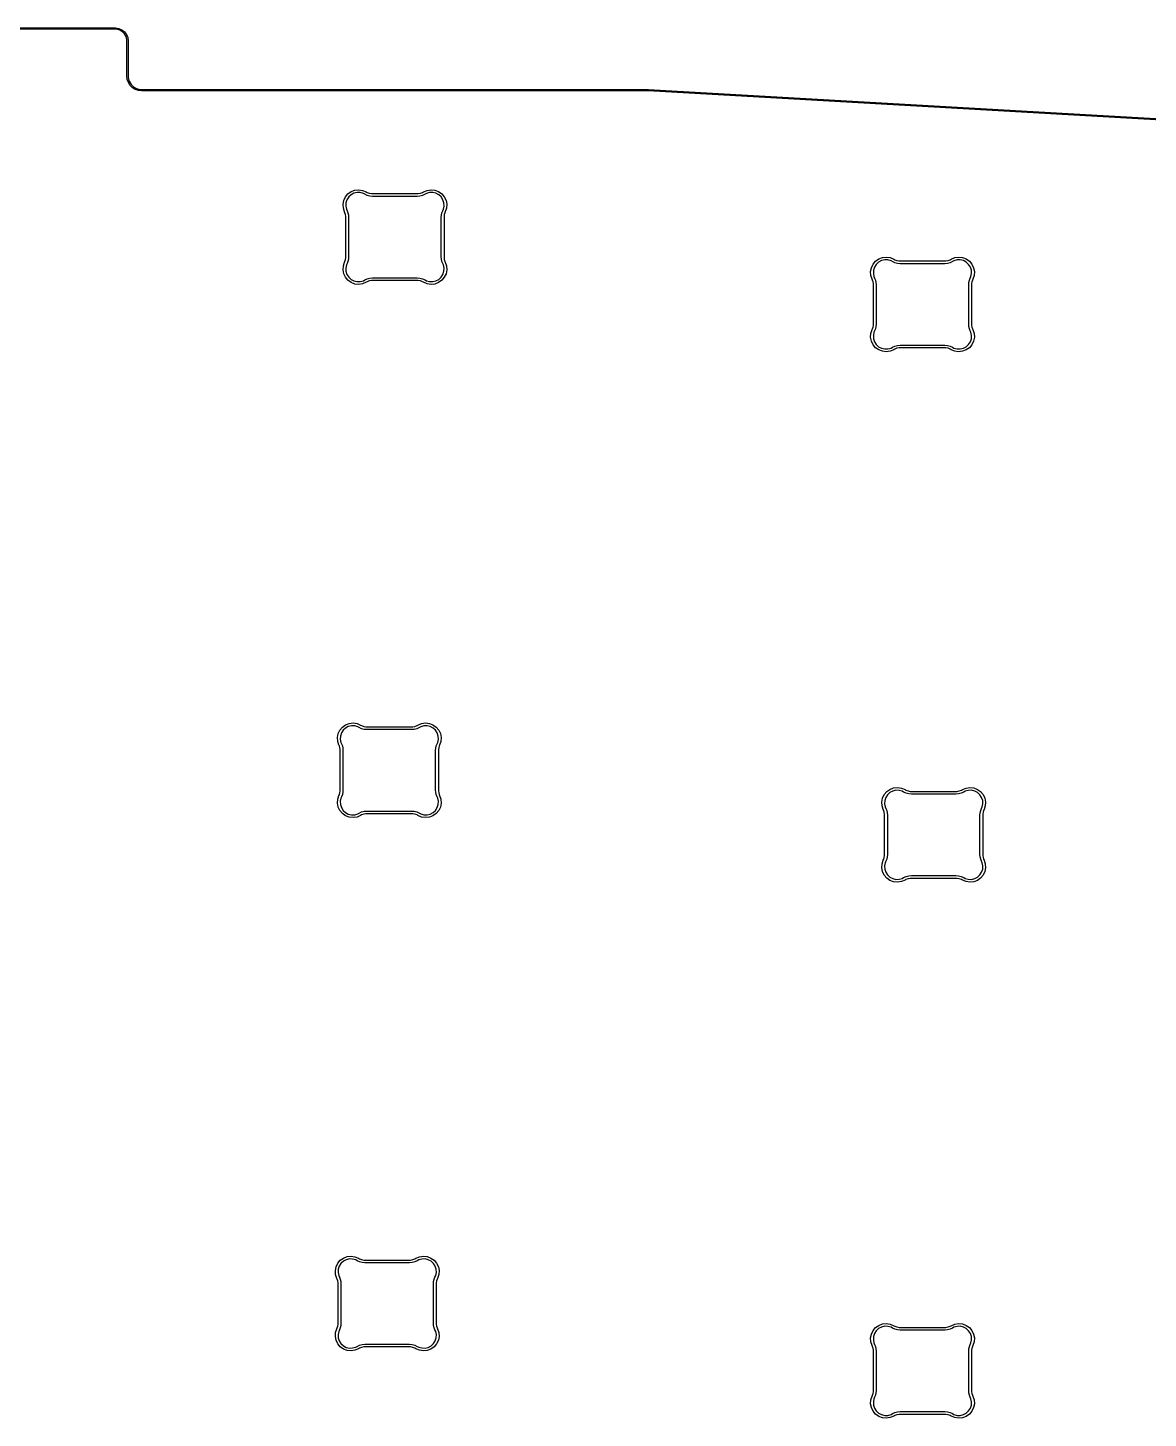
# Model space of a CAD drawing. Header units: inches. Extents: x 0.1 to 12.1, y -5.6 to -1.9.
# Drawn here: x 3.022 to 4.594, y -3.841 to -1.891 of the extents above; entities that cross this region are included whole.
import ezdxf

# ---------------------------------------------------------------- set-up
doc = ezdxf.new("R2010")
doc.units = ezdxf.units.IN
doc.header["$MEASUREMENT"] = 0
doc.layers.add('Edge.Cuts', color=254, linetype='CONTINUOUS', true_color=0xd0d2cd)

msp = doc.modelspace()

# ---------------------------------------------------------------- linework, layer by layer
at = {"layer": 'Edge.Cuts', "linetype": 'CONTINUOUS'}
for p, q in [((2.415, -1.8907), (3.1453, -1.8907)), ((3.1453, -1.8907), (3.1454, -1.8908)), ((3.1454, -1.8908), (3.1454, -1.8907)), ((3.1454, -1.8907), (3.1501, -1.8915)), ((3.1501, -1.8915), (3.1544, -1.8934)), ((3.1453, -1.8927), (2.415, -1.8926)), ((3.1475, -1.8928), (3.1453, -1.8927)), ((3.1516, -1.8939), (3.1475, -1.8928)), ((3.1553, -1.8961), (3.1516, -1.8939)), ((3.1544, -1.8934), (3.1582, -1.8963)), ((3.1582, -1.8992), (3.1553, -1.8961)), ((3.1582, -1.8963), (3.161, -1.9001)), ((3.1604, -1.9029), (3.1582, -1.8992)), ((3.1615, -1.9071), (3.1604, -1.9029)), ((3.161, -1.9001), (3.1628, -1.9045)), ((3.1614, -1.9092), (3.1615, -1.9071)), ((3.1614, -1.9585), (3.1614, -1.9092)), ((3.1628, -1.9045), (3.1634, -1.9092)), ((3.1634, -1.9092), (3.1634, -1.9585)), ((3.162, -1.9631), (3.1614, -1.9585)), ((3.1635, -1.9675), (3.162, -1.9631)), ((3.1634, -1.9585), (3.1634, -1.9585)), ((3.1634, -1.9585), (3.1634, -1.961)), ((3.1634, -1.961), (3.1647, -1.9657)), ((3.166, -1.9714), (3.1635, -1.9675)), ((3.1647, -1.9657), (3.1672, -1.97)), ((3.1672, -1.97), (3.1706, -1.9735)), ((3.1692, -1.9747), (3.166, -1.9714)), ((3.1731, -1.9771), (3.1692, -1.9747)), ((3.1706, -1.9735), (3.1749, -1.9759)), ((3.1775, -1.9787), (3.1731, -1.9771)), ((3.1749, -1.9759), (3.1797, -1.9772)), ((3.1821, -1.9792), (3.1775, -1.9787)), ((3.1797, -1.9772), (3.1821, -1.9772)), ((3.1821, -1.9772), (3.1821, -1.9772)), ((3.1821, -1.9772), (3.8885, -1.9772)), ((3.8885, -1.9792), (3.1821, -1.9792)), ((3.1821, -1.9792), (3.1821, -1.9792)), ((3.1821, -1.9792), (3.1821, -1.9792)), ((3.8885, -1.9772), (3.8885, -1.9772)), ((3.8885, -1.9772), (3.8901, -1.9772)), ((3.8893, -1.9792), (3.8885, -1.9792)), ((3.8907, -1.9792), (3.8893, -1.9792)), ((3.8901, -1.9772), (3.8916, -1.9773)), ((3.8922, -1.9793), (3.8907, -1.9792)), ((3.8916, -1.9773), (3.8931, -1.9773)), ((3.893, -1.9793), (3.8922, -1.9793)), ((5.1375, -2.0501), (3.893, -1.9793)), ((3.8931, -1.9773), (5.1376, -2.0481)), ((3.4681, -2.1278), (3.4716, -2.1236)), ((3.4716, -2.1236), (3.4761, -2.1204)), ((3.476, -2.1249), (3.4726, -2.128)), ((3.48, -2.1228), (3.476, -2.1249)), ((3.4761, -2.1204), (3.4813, -2.1184)), ((3.4844, -2.1218), (3.48, -2.1228)), ((3.4813, -2.1184), (3.4867, -2.1179)), ((3.4889, -2.1218), (3.4844, -2.1218)), ((3.4867, -2.1179), (3.4922, -2.1187)), ((3.4933, -2.1231), (3.4889, -2.1218)), ((3.4922, -2.1187), (3.4972, -2.1208)), ((3.4953, -2.1242), (3.4933, -2.1231)), ((3.4987, -2.1258), (3.4953, -2.1242)), ((3.4972, -2.1208), (3.4986, -2.1216)), ((3.4986, -2.1216), (3.5015, -2.1227)), ((3.5024, -2.1268), (3.4987, -2.1258)), ((3.5015, -2.1227), (3.5046, -2.1232)), ((3.5046, -2.1232), (3.5062, -2.1232)), ((3.5062, -2.1232), (3.5062, -2.1232)), ((3.5062, -2.1232), (3.5687, -2.1232)), ((3.5687, -2.1232), (3.5703, -2.1232)), ((3.5703, -2.1232), (3.5734, -2.1227)), ((3.5762, -2.1258), (3.5725, -2.1268)), ((3.5734, -2.1227), (3.5763, -2.1216)), ((3.5797, -2.1242), (3.5762, -2.1258)), ((3.5763, -2.1216), (3.5777, -2.1208)), ((3.5777, -2.1208), (3.5827, -2.1187)), ((3.5816, -2.1231), (3.5797, -2.1242)), ((3.586, -2.1218), (3.5816, -2.1231)), ((3.5827, -2.1187), (3.5882, -2.1179)), ((3.5905, -2.1218), (3.586, -2.1218)), ((3.5882, -2.1179), (3.5937, -2.1184)), ((3.5949, -2.1228), (3.5905, -2.1218)), ((3.5937, -2.1184), (3.5988, -2.1204)), ((3.599, -2.1249), (3.5949, -2.1228)), ((3.5988, -2.1204), (3.6033, -2.1236)), ((3.6023, -2.128), (3.599, -2.1249)), ((3.6033, -2.1236), (3.6068, -2.1278)), ((3.4647, -2.1382), (3.4657, -2.1328)), ((3.4651, -2.1437), (3.4647, -2.1382)), ((3.4668, -2.1489), (3.4651, -2.1437)), ((3.4657, -2.1328), (3.4681, -2.1278)), ((3.4688, -2.1362), (3.4685, -2.1407)), ((3.4685, -2.1407), (3.4694, -2.1451)), ((3.4702, -2.1318), (3.4688, -2.1362)), ((3.4694, -2.1451), (3.4704, -2.1472)), ((3.4726, -2.128), (3.4702, -2.1318)), ((3.5062, -2.1272), (3.5024, -2.1268)), ((3.5687, -2.1272), (3.5062, -2.1272)), ((3.5062, -2.1272), (3.5062, -2.1272)), ((3.5725, -2.1268), (3.5687, -2.1272)), ((3.6047, -2.1318), (3.6023, -2.128)), ((3.6046, -2.1472), (3.6056, -2.1451)), ((3.6061, -2.1362), (3.6047, -2.1318)), ((3.6056, -2.1451), (3.6064, -2.1407)), ((3.6064, -2.1407), (3.6061, -2.1362)), ((3.6068, -2.1278), (3.6092, -2.1328)), ((3.6099, -2.1437), (3.6081, -2.1489)), ((3.6092, -2.1328), (3.6102, -2.1382)), ((3.6102, -2.1382), (3.6099, -2.1437)), ((3.4674, -2.1501), (3.4668, -2.1489)), ((3.4668, -2.1489), (3.4668, -2.1489)), ((3.4682, -2.1526), (3.4674, -2.1501)), ((3.4686, -2.1553), (3.4682, -2.1526)), ((3.4686, -2.1566), (3.4686, -2.1553)), ((3.4686, -2.2119), (3.4686, -2.1566)), ((3.4686, -2.1566), (3.4686, -2.1566)), ((3.4704, -2.1472), (3.4704, -2.1472)), ((3.4704, -2.1472), (3.4715, -2.1502)), ((3.4715, -2.1502), (3.4723, -2.1534)), ((3.4723, -2.1534), (3.4725, -2.1566)), ((3.4725, -2.1566), (3.4725, -2.1566)), ((3.4725, -2.1566), (3.4725, -2.2119)), ((3.6024, -2.1566), (3.6027, -2.1534)), ((3.6024, -2.2119), (3.6024, -2.1566)), ((3.6024, -2.1566), (3.6024, -2.1566)), ((3.6027, -2.1534), (3.6034, -2.1502)), ((3.6034, -2.1502), (3.6046, -2.1472)), ((3.6068, -2.1526), (3.6064, -2.1553)), ((3.6064, -2.1553), (3.6064, -2.1566)), ((3.6064, -2.1566), (3.6064, -2.1566)), ((3.6064, -2.1566), (3.6064, -2.2119)), ((3.6075, -2.1501), (3.6068, -2.1526)), ((3.6081, -2.1489), (3.6075, -2.1501)), ((3.4651, -2.2248), (3.4668, -2.2196)), ((3.4668, -2.2196), (3.4674, -2.2184)), ((3.4668, -2.2196), (3.4668, -2.2196)), ((3.4674, -2.2184), (3.4682, -2.2159)), ((3.4682, -2.2159), (3.4686, -2.2133)), ((3.4694, -2.2234), (3.4685, -2.2278)), ((3.4686, -2.2133), (3.4686, -2.2119)), ((3.4704, -2.2213), (3.4694, -2.2234)), ((3.4715, -2.2183), (3.4704, -2.2213)), ((3.4704, -2.2213), (3.4704, -2.2213)), ((3.4704, -2.2213), (3.4704, -2.2213)), ((3.4723, -2.2151), (3.4715, -2.2183)), ((3.4725, -2.2119), (3.4723, -2.2151)), ((3.4725, -2.2119), (3.4725, -2.2119)), ((3.4725, -2.2119), (3.4725, -2.2119)), ((3.6027, -2.2151), (3.6024, -2.2119)), ((3.6034, -2.2183), (3.6027, -2.2151)), ((3.6046, -2.2213), (3.6034, -2.2183)), ((3.6056, -2.2234), (3.6046, -2.2213)), ((3.6064, -2.2278), (3.6056, -2.2234)), ((3.6064, -2.2119), (3.6064, -2.2133)), ((3.6064, -2.2133), (3.6068, -2.2159)), ((3.6068, -2.2159), (3.6075, -2.2184)), ((3.6075, -2.2184), (3.6081, -2.2196)), ((3.6081, -2.2196), (3.6081, -2.2196)), ((3.6081, -2.2196), (3.6099, -2.2248)), ((4.2059, -2.2273), (4.2083, -2.2223)), ((4.2083, -2.2223), (4.2118, -2.2181)), ((4.2128, -2.2225), (4.2104, -2.2263)), ((4.2118, -2.2181), (4.2163, -2.2149)), ((4.2161, -2.2194), (4.2128, -2.2225)), ((4.2201, -2.2173), (4.2161, -2.2194)), ((4.2163, -2.2149), (4.2214, -2.2129)), ((4.2246, -2.2162), (4.2201, -2.2173)), ((4.2214, -2.2129), (4.2269, -2.2123)), ((4.2291, -2.2163), (4.2246, -2.2162)), ((4.2269, -2.2123), (4.2323, -2.2131)), ((4.2335, -2.2176), (4.2291, -2.2163)), ((4.2323, -2.2131), (4.2374, -2.2153)), ((4.2354, -2.2187), (4.2335, -2.2176)), ((4.2389, -2.2203), (4.2354, -2.2187)), ((4.2374, -2.2153), (4.2388, -2.2161)), ((4.2388, -2.2161), (4.2417, -2.2172)), ((4.2425, -2.2213), (4.2389, -2.2203)), ((4.2417, -2.2172), (4.2448, -2.2177)), ((4.2463, -2.2217), (4.2425, -2.2213)), ((4.2448, -2.2177), (4.2463, -2.2177)), ((4.2463, -2.2177), (4.2463, -2.2177)), ((4.2463, -2.2177), (4.3089, -2.2177)), ((4.3089, -2.2217), (4.2463, -2.2217)), ((4.2463, -2.2217), (4.2463, -2.2217)), ((4.3089, -2.2177), (4.3105, -2.2177)), ((4.3127, -2.2213), (4.3089, -2.2217)), ((4.3105, -2.2177), (4.3135, -2.2172)), ((4.3164, -2.2203), (4.3127, -2.2213)), ((4.3135, -2.2172), (4.3165, -2.2161)), ((4.3198, -2.2187), (4.3164, -2.2203)), ((4.3165, -2.2161), (4.3178, -2.2153)), ((4.3178, -2.2153), (4.3229, -2.2131)), ((4.3218, -2.2176), (4.3198, -2.2187)), ((4.3262, -2.2163), (4.3218, -2.2176)), ((4.3229, -2.2131), (4.3283, -2.2123)), ((4.3307, -2.2162), (4.3262, -2.2163)), ((4.3283, -2.2123), (4.3338, -2.2129)), ((4.3351, -2.2173), (4.3307, -2.2162)), ((4.3338, -2.2129), (4.339, -2.2149)), ((4.3391, -2.2194), (4.3351, -2.2173)), ((4.339, -2.2149), (4.3434, -2.2181)), ((4.3424, -2.2225), (4.3391, -2.2194)), ((4.3449, -2.2263), (4.3424, -2.2225)), ((4.3434, -2.2181), (4.347, -2.2223)), ((4.347, -2.2223), (4.3493, -2.2273)), ((3.4647, -2.2303), (3.4651, -2.2248)), ((3.4657, -2.2357), (3.4647, -2.2303)), ((3.4681, -2.2407), (3.4657, -2.2357)), ((3.4716, -2.2449), (3.4681, -2.2407)), ((3.4685, -2.2278), (3.4688, -2.2323)), ((3.4688, -2.2323), (3.4702, -2.2367)), ((3.4702, -2.2367), (3.4726, -2.2405)), ((3.4726, -2.2405), (3.476, -2.2436)), ((3.4953, -2.2443), (3.4987, -2.2427)), ((3.4987, -2.2427), (3.5024, -2.2417)), ((3.5024, -2.2417), (3.5062, -2.2413)), ((3.5062, -2.2413), (3.5687, -2.2413)), ((3.5687, -2.2413), (3.5725, -2.2417)), ((3.5725, -2.2417), (3.5762, -2.2427)), ((3.5762, -2.2427), (3.5797, -2.2443)), ((3.599, -2.2436), (3.6023, -2.2405)), ((3.6023, -2.2405), (3.6047, -2.2367)), ((3.6068, -2.2407), (3.6033, -2.2449)), ((3.6047, -2.2367), (3.6061, -2.2323)), ((3.6061, -2.2323), (3.6064, -2.2278)), ((3.6092, -2.2357), (3.6068, -2.2407)), ((3.6102, -2.2303), (3.6092, -2.2357)), ((3.6099, -2.2248), (3.6102, -2.2303)), ((4.2049, -2.2327), (4.2059, -2.2273)), ((4.2052, -2.2382), (4.2049, -2.2327)), ((4.207, -2.2434), (4.2052, -2.2382)), ((4.2089, -2.2306), (4.2087, -2.2352)), ((4.2087, -2.2352), (4.2095, -2.2396)), ((4.2104, -2.2263), (4.2089, -2.2306)), ((4.2095, -2.2396), (4.2105, -2.2417)), ((4.2105, -2.2417), (4.2105, -2.2417)), ((4.2105, -2.2417), (4.2117, -2.2447)), ((4.3435, -2.2447), (4.3447, -2.2417)), ((4.3447, -2.2417), (4.3457, -2.2396)), ((4.3463, -2.2306), (4.3449, -2.2263)), ((4.3457, -2.2396), (4.3466, -2.2352)), ((4.3466, -2.2352), (4.3463, -2.2306)), ((4.35, -2.2382), (4.3483, -2.2434)), ((4.3493, -2.2273), (4.3504, -2.2327)), ((4.3504, -2.2327), (4.35, -2.2382)), ((3.4761, -2.2481), (3.4716, -2.2449)), ((3.476, -2.2436), (3.48, -2.2457)), ((3.4813, -2.2501), (3.4761, -2.2481)), ((3.48, -2.2457), (3.4844, -2.2468)), ((3.4867, -2.2506), (3.4813, -2.2501)), ((3.4844, -2.2468), (3.4889, -2.2467)), ((3.4922, -2.2498), (3.4867, -2.2506)), ((3.4889, -2.2467), (3.4933, -2.2454)), ((3.4972, -2.2477), (3.4922, -2.2498)), ((3.4933, -2.2454), (3.4953, -2.2443)), ((3.4953, -2.2443), (3.4953, -2.2443)), ((3.4972, -2.2477), (3.4972, -2.2477)), ((3.4986, -2.2469), (3.4972, -2.2477)), ((3.5015, -2.2458), (3.4986, -2.2469)), ((3.5046, -2.2453), (3.5015, -2.2458)), ((3.5062, -2.2453), (3.5046, -2.2453)), ((3.5687, -2.2453), (3.5062, -2.2453)), ((3.5703, -2.2453), (3.5687, -2.2453)), ((3.5734, -2.2458), (3.5703, -2.2453)), ((3.5763, -2.2469), (3.5734, -2.2458)), ((3.5777, -2.2477), (3.5763, -2.2469)), ((3.5827, -2.2498), (3.5777, -2.2477)), ((3.5797, -2.2443), (3.5816, -2.2454)), ((3.5816, -2.2454), (3.586, -2.2467)), ((3.5882, -2.2506), (3.5827, -2.2498)), ((3.586, -2.2467), (3.5905, -2.2468)), ((3.5937, -2.2501), (3.5882, -2.2506)), ((3.5905, -2.2468), (3.5949, -2.2457)), ((3.5988, -2.2481), (3.5937, -2.2501)), ((3.5949, -2.2457), (3.599, -2.2436)), ((3.6033, -2.2449), (3.5988, -2.2481)), ((4.2075, -2.2446), (4.207, -2.2434)), ((4.207, -2.2434), (4.207, -2.2434)), ((4.2083, -2.2471), (4.2075, -2.2446)), ((4.2087, -2.2497), (4.2083, -2.2471)), ((4.2087, -2.2511), (4.2087, -2.2497)), ((4.2087, -2.3064), (4.2087, -2.2511)), ((4.2087, -2.2511), (4.2087, -2.2511)), ((4.2117, -2.2447), (4.2124, -2.2478)), ((4.2124, -2.2478), (4.2127, -2.2511)), ((4.2127, -2.2511), (4.2127, -2.2511)), ((4.2127, -2.2511), (4.2127, -2.3064)), ((4.3426, -2.2511), (4.3428, -2.2478)), ((4.3426, -2.3064), (4.3426, -2.2511)), ((4.3426, -2.2511), (4.3426, -2.2511)), ((4.3428, -2.2478), (4.3435, -2.2447)), ((4.3469, -2.2471), (4.3465, -2.2497)), ((4.3465, -2.2497), (4.3465, -2.2511)), ((4.3465, -2.2511), (4.3465, -2.2511)), ((4.3465, -2.2511), (4.3465, -2.3064)), ((4.3477, -2.2446), (4.3469, -2.2471)), ((4.3483, -2.2434), (4.3477, -2.2446)), ((4.2049, -2.3248), (4.2052, -2.3193)), ((4.2052, -2.3193), (4.207, -2.3141)), ((4.207, -2.3141), (4.2075, -2.3129)), ((4.207, -2.3141), (4.207, -2.3141)), ((4.2075, -2.3129), (4.2083, -2.3104)), ((4.2083, -2.3104), (4.2087, -2.3077)), ((4.2087, -2.3077), (4.2087, -2.3064)), ((4.2095, -2.3178), (4.2087, -2.3223)), ((4.2105, -2.3158), (4.2095, -2.3178)), ((4.2117, -2.3128), (4.2105, -2.3158)), ((4.2105, -2.3158), (4.2105, -2.3158)), ((4.2105, -2.3158), (4.2105, -2.3158)), ((4.2124, -2.3096), (4.2117, -2.3128)), ((4.2127, -2.3064), (4.2124, -2.3096)), ((4.2127, -2.3064), (4.2127, -2.3064)), ((4.2127, -2.3064), (4.2127, -2.3064)), ((4.3428, -2.3096), (4.3426, -2.3064)), ((4.3435, -2.3128), (4.3428, -2.3096)), ((4.3447, -2.3158), (4.3435, -2.3128)), ((4.3457, -2.3178), (4.3447, -2.3158)), ((4.3466, -2.3223), (4.3457, -2.3178)), ((4.3465, -2.3064), (4.3465, -2.3077)), ((4.3465, -2.3077), (4.3469, -2.3104)), ((4.3469, -2.3104), (4.3477, -2.3129)), ((4.3477, -2.3129), (4.3483, -2.3141)), ((4.3483, -2.3141), (4.3483, -2.3141)), ((4.3483, -2.3141), (4.35, -2.3193)), ((4.35, -2.3193), (4.3504, -2.3248)), ((4.2059, -2.3302), (4.2049, -2.3248)), ((4.2083, -2.3352), (4.2059, -2.3302)), ((4.2118, -2.3394), (4.2083, -2.3352)), ((4.2087, -2.3223), (4.2089, -2.3268)), ((4.2089, -2.3268), (4.2104, -2.3311)), ((4.2104, -2.3311), (4.2128, -2.335)), ((4.2163, -2.3426), (4.2118, -2.3394)), ((4.2128, -2.335), (4.2161, -2.338)), ((4.2161, -2.338), (4.2201, -2.3402)), ((4.2201, -2.3402), (4.2246, -2.3412)), ((4.2291, -2.3412), (4.2335, -2.3399)), ((4.2335, -2.3399), (4.2354, -2.3388)), ((4.2354, -2.3388), (4.2389, -2.3372)), ((4.2354, -2.3388), (4.2354, -2.3388)), ((4.2417, -2.3403), (4.2388, -2.3414)), ((4.2389, -2.3372), (4.2425, -2.3362)), ((4.2448, -2.3398), (4.2417, -2.3403)), ((4.2425, -2.3362), (4.2463, -2.3358)), ((4.2463, -2.3398), (4.2448, -2.3398)), ((4.2463, -2.3358), (4.3089, -2.3358)), ((4.3089, -2.3398), (4.2463, -2.3398)), ((4.3089, -2.3358), (4.3127, -2.3362)), ((4.3105, -2.3398), (4.3089, -2.3398)), ((4.3135, -2.3403), (4.3105, -2.3398)), ((4.3127, -2.3362), (4.3164, -2.3372)), ((4.3165, -2.3414), (4.3135, -2.3403)), ((4.3164, -2.3372), (4.3198, -2.3388)), ((4.3198, -2.3388), (4.3218, -2.3399)), ((4.3218, -2.3399), (4.3262, -2.3412)), ((4.3307, -2.3412), (4.3351, -2.3402)), ((4.3351, -2.3402), (4.3391, -2.338)), ((4.3434, -2.3394), (4.339, -2.3426)), ((4.3391, -2.338), (4.3424, -2.335)), ((4.3424, -2.335), (4.3449, -2.3311)), ((4.347, -2.3352), (4.3434, -2.3394)), ((4.3449, -2.3311), (4.3463, -2.3268)), ((4.3463, -2.3268), (4.3466, -2.3223)), ((4.3493, -2.3302), (4.347, -2.3352)), ((4.3504, -2.3248), (4.3493, -2.3302)), ((4.2214, -2.3445), (4.2163, -2.3426)), ((4.2269, -2.3451), (4.2214, -2.3445)), ((4.2246, -2.3412), (4.2291, -2.3412)), ((4.2323, -2.3443), (4.2269, -2.3451)), ((4.2374, -2.3422), (4.2323, -2.3443)), ((4.2388, -2.3414), (4.2374, -2.3422)), ((4.2374, -2.3422), (4.2374, -2.3422)), ((4.3178, -2.3422), (4.3165, -2.3414)), ((4.3229, -2.3443), (4.3178, -2.3422)), ((4.3283, -2.3451), (4.3229, -2.3443)), ((4.3262, -2.3412), (4.3307, -2.3412)), ((4.3338, -2.3445), (4.3283, -2.3451)), ((4.339, -2.3426), (4.3338, -2.3445)), ((3.4683, -2.8684), (3.4734, -2.8665)), ((3.4734, -2.8665), (3.4789, -2.8659)), ((3.4789, -2.8659), (3.4843, -2.8667)), ((3.4843, -2.8667), (3.4894, -2.8688)), ((3.5698, -2.8688), (3.5749, -2.8667)), ((3.5749, -2.8667), (3.5803, -2.8659)), ((3.5803, -2.8659), (3.5858, -2.8665)), ((3.5858, -2.8665), (3.5909, -2.8684)), ((3.4568, -2.8862), (3.4579, -2.8808)), ((3.4572, -2.8917), (3.4568, -2.8862)), ((3.4579, -2.8808), (3.4602, -2.8758)), ((3.4602, -2.8758), (3.4638, -2.8716)), ((3.4609, -2.8842), (3.4606, -2.8887)), ((3.4623, -2.8799), (3.4609, -2.8842)), ((3.4648, -2.8761), (3.4623, -2.8799)), ((3.4638, -2.8716), (3.4683, -2.8684)), ((3.4681, -2.873), (3.4648, -2.8761)), ((3.4721, -2.8708), (3.4681, -2.873)), ((3.4765, -2.8698), (3.4721, -2.8708)), ((3.4811, -2.8699), (3.4765, -2.8698)), ((3.4854, -2.8711), (3.4811, -2.8699)), ((3.4874, -2.8722), (3.4854, -2.8711)), ((3.4908, -2.8739), (3.4874, -2.8722)), ((3.4894, -2.8688), (3.4907, -2.8696)), ((3.4907, -2.8696), (3.4937, -2.8707)), ((3.4945, -2.8749), (3.4908, -2.8739)), ((3.4937, -2.8707), (3.4967, -2.8713)), ((3.4983, -2.8752), (3.4945, -2.8749)), ((3.4967, -2.8713), (3.4983, -2.8713)), ((3.4983, -2.8713), (3.4983, -2.8713)), ((3.4983, -2.8713), (3.5609, -2.8713)), ((3.5609, -2.8752), (3.4983, -2.8752)), ((3.4983, -2.8752), (3.4983, -2.8752)), ((3.5609, -2.8713), (3.5624, -2.8713)), ((3.5647, -2.8749), (3.5609, -2.8752)), ((3.5624, -2.8713), (3.5655, -2.8707)), ((3.5683, -2.8739), (3.5647, -2.8749)), ((3.5655, -2.8707), (3.5685, -2.8696)), ((3.5718, -2.8722), (3.5683, -2.8739)), ((3.5685, -2.8696), (3.5698, -2.8688)), ((3.5738, -2.8711), (3.5718, -2.8722)), ((3.5781, -2.8699), (3.5738, -2.8711)), ((3.5827, -2.8698), (3.5781, -2.8699)), ((3.5871, -2.8708), (3.5827, -2.8698)), ((3.5911, -2.873), (3.5871, -2.8708)), ((3.5909, -2.8684), (3.5954, -2.8716)), ((3.5944, -2.8761), (3.5911, -2.873)), ((3.5969, -2.8799), (3.5944, -2.8761)), ((3.5954, -2.8716), (3.599, -2.8758)), ((3.5983, -2.8842), (3.5969, -2.8799)), ((3.5986, -2.8887), (3.5983, -2.8842)), ((3.599, -2.8758), (3.6013, -2.8808)), ((3.6013, -2.8808), (3.6023, -2.8862)), ((3.6023, -2.8862), (3.602, -2.8917)), ((3.4589, -2.8969), (3.4572, -2.8917)), ((3.4595, -2.8981), (3.4589, -2.8969)), ((3.4589, -2.8969), (3.4589, -2.8969)), ((3.4603, -2.9007), (3.4595, -2.8981)), ((3.4607, -2.9033), (3.4603, -2.9007)), ((3.4606, -2.8887), (3.4615, -2.8932)), ((3.4607, -2.9046), (3.4607, -2.9033)), ((3.4607, -2.96), (3.4607, -2.9046)), ((3.4607, -2.9046), (3.4607, -2.9046)), ((3.4615, -2.8932), (3.4625, -2.8952)), ((3.4625, -2.8952), (3.4625, -2.8952)), ((3.4625, -2.8952), (3.4637, -2.8982)), ((3.4637, -2.8982), (3.4644, -2.9014)), ((3.4644, -2.9014), (3.4646, -2.9046)), ((3.4646, -2.9046), (3.4646, -2.9046)), ((3.4646, -2.9046), (3.4646, -2.96)), ((3.5946, -2.9046), (3.5948, -2.9014)), ((3.5946, -2.96), (3.5946, -2.9046)), ((3.5946, -2.9046), (3.5946, -2.9046)), ((3.5948, -2.9014), (3.5955, -2.8982)), ((3.5955, -2.8982), (3.5967, -2.8952)), ((3.5967, -2.8952), (3.5977, -2.8932)), ((3.5977, -2.8932), (3.5986, -2.8887)), ((3.5989, -2.9007), (3.5985, -2.9033)), ((3.5985, -2.9033), (3.5985, -2.9046)), ((3.5985, -2.9046), (3.5985, -2.9046)), ((3.5985, -2.9046), (3.5985, -2.96)), ((3.5997, -2.8981), (3.5989, -2.9007)), ((3.6002, -2.8969), (3.5997, -2.8981)), ((3.602, -2.8917), (3.6002, -2.8969)), ((3.4595, -2.9664), (3.4603, -2.9639)), ((3.4603, -2.9639), (3.4607, -2.9613)), ((3.4607, -2.9613), (3.4607, -2.96)), ((3.4644, -2.9632), (3.4637, -2.9663)), ((3.4646, -2.96), (3.4644, -2.9632)), ((3.4646, -2.96), (3.4646, -2.96)), ((3.4646, -2.96), (3.4646, -2.96)), ((3.5948, -2.9632), (3.5946, -2.96)), ((3.5955, -2.9663), (3.5948, -2.9632)), ((3.5985, -2.96), (3.5985, -2.9613)), ((3.5985, -2.9613), (3.5989, -2.9639)), ((3.5989, -2.9639), (3.5997, -2.9664)), ((4.224, -2.9664), (4.2275, -2.9622)), ((4.2275, -2.9622), (4.232, -2.959)), ((4.2319, -2.9635), (4.2286, -2.9666)), ((4.2359, -2.9614), (4.2319, -2.9635)), ((4.232, -2.959), (4.2372, -2.957)), ((4.2403, -2.9603), (4.2359, -2.9614)), ((4.2372, -2.957), (4.2426, -2.9564)), ((4.2448, -2.9604), (4.2403, -2.9603)), ((4.2426, -2.9564), (4.2481, -2.9572)), ((4.2492, -2.9616), (4.2448, -2.9604)), ((4.2481, -2.9572), (4.2532, -2.9594)), ((4.2512, -2.9628), (4.2492, -2.9616)), ((4.2546, -2.9644), (4.2512, -2.9628)), ((4.2532, -2.9594), (4.2545, -2.9602)), ((4.2545, -2.9602), (4.2574, -2.9613)), ((4.2583, -2.9654), (4.2546, -2.9644)), ((4.2574, -2.9613), (4.2605, -2.9618)), ((4.2605, -2.9618), (4.2621, -2.9618)), ((4.2621, -2.9618), (4.2621, -2.9618)), ((4.2621, -2.9618), (4.3246, -2.9618)), ((4.3246, -2.9618), (4.3262, -2.9618)), ((4.3262, -2.9618), (4.3293, -2.9613)), ((4.3321, -2.9644), (4.3284, -2.9654)), ((4.3293, -2.9613), (4.3322, -2.9602)), ((4.3356, -2.9628), (4.3321, -2.9644)), ((4.3322, -2.9602), (4.3336, -2.9594)), ((4.3336, -2.9594), (4.3387, -2.9572)), ((4.3375, -2.9616), (4.3356, -2.9628)), ((4.3419, -2.9604), (4.3375, -2.9616)), ((4.3387, -2.9572), (4.3441, -2.9564)), ((4.3464, -2.9603), (4.3419, -2.9604)), ((4.3441, -2.9564), (4.3496, -2.957)), ((4.3509, -2.9614), (4.3464, -2.9603)), ((4.3496, -2.957), (4.3547, -2.959)), ((4.3549, -2.9635), (4.3509, -2.9614)), ((4.3547, -2.959), (4.3592, -2.9622)), ((4.3582, -2.9666), (4.3549, -2.9635)), ((4.3592, -2.9622), (4.3627, -2.9664)), ((3.4568, -2.9784), (3.4572, -2.9729)), ((3.4579, -2.9838), (3.4568, -2.9784)), ((3.4572, -2.9729), (3.4589, -2.9676)), ((3.4602, -2.9887), (3.4579, -2.9838)), ((3.4589, -2.9676), (3.4595, -2.9664)), ((3.4589, -2.9676), (3.4589, -2.9676)), ((3.4615, -2.9714), (3.4606, -2.9758)), ((3.4606, -2.9758), (3.4609, -2.9804)), ((3.4609, -2.9804), (3.4623, -2.9847)), ((3.4625, -2.9693), (3.4615, -2.9714)), ((3.4637, -2.9663), (3.4625, -2.9693)), ((3.4625, -2.9693), (3.4625, -2.9693)), ((3.4625, -2.9693), (3.4625, -2.9693)), ((3.5967, -2.9693), (3.5955, -2.9663)), ((3.5977, -2.9714), (3.5967, -2.9693)), ((3.5969, -2.9847), (3.5983, -2.9804)), ((3.5986, -2.9758), (3.5977, -2.9714)), ((3.5983, -2.9804), (3.5986, -2.9758)), ((3.6013, -2.9838), (3.599, -2.9887)), ((3.5997, -2.9664), (3.6002, -2.9676)), ((3.6002, -2.9676), (3.6002, -2.9676)), ((3.6002, -2.9676), (3.602, -2.9729)), ((3.6023, -2.9784), (3.6013, -2.9838)), ((3.602, -2.9729), (3.6023, -2.9784)), ((4.2206, -2.9768), (4.2216, -2.9714)), ((4.221, -2.9823), (4.2206, -2.9768)), ((4.2227, -2.9875), (4.221, -2.9823)), ((4.2216, -2.9714), (4.224, -2.9664)), ((4.2247, -2.9747), (4.2244, -2.9793)), ((4.2244, -2.9793), (4.2253, -2.9837)), ((4.2261, -2.9704), (4.2247, -2.9747)), ((4.2253, -2.9837), (4.2263, -2.9858)), ((4.2286, -2.9666), (4.2261, -2.9704)), ((4.2621, -2.9657), (4.2583, -2.9654)), ((4.3246, -2.9657), (4.2621, -2.9657)), ((4.2621, -2.9657), (4.2621, -2.9657)), ((4.3284, -2.9654), (4.3246, -2.9657)), ((4.3606, -2.9704), (4.3582, -2.9666)), ((4.3605, -2.9858), (4.3615, -2.9837)), ((4.3621, -2.9747), (4.3606, -2.9704)), ((4.3615, -2.9837), (4.3623, -2.9793)), ((4.3623, -2.9793), (4.3621, -2.9747)), ((4.3627, -2.9664), (4.3651, -2.9714)), ((4.3658, -2.9823), (4.364, -2.9875)), ((4.3651, -2.9714), (4.3661, -2.9768)), ((4.3661, -2.9768), (4.3658, -2.9823)), ((3.4638, -2.9929), (3.4602, -2.9887)), ((3.4623, -2.9847), (3.4648, -2.9885)), ((3.4683, -2.9961), (3.4638, -2.9929)), ((3.4648, -2.9885), (3.4681, -2.9916)), ((3.4681, -2.9916), (3.4721, -2.9937)), ((3.4734, -2.9981), (3.4683, -2.9961)), ((3.4721, -2.9937), (3.4765, -2.9948)), ((3.4789, -2.9987), (3.4734, -2.9981)), ((3.4765, -2.9948), (3.4811, -2.9947)), ((3.4843, -2.9979), (3.4789, -2.9987)), ((3.4811, -2.9947), (3.4854, -2.9935)), ((3.4894, -2.9957), (3.4843, -2.9979)), ((3.4854, -2.9935), (3.4874, -2.9923)), ((3.4874, -2.9923), (3.4908, -2.9907)), ((3.4874, -2.9923), (3.4874, -2.9923)), ((3.4907, -2.9949), (3.4894, -2.9957)), ((3.4894, -2.9957), (3.4894, -2.9957)), ((3.4937, -2.9939), (3.4907, -2.9949)), ((3.4908, -2.9907), (3.4945, -2.9897)), ((3.4967, -2.9933), (3.4937, -2.9939)), ((3.4945, -2.9897), (3.4983, -2.9894)), ((3.4983, -2.9933), (3.4967, -2.9933)), ((3.4983, -2.9894), (3.5609, -2.9894)), ((3.5609, -2.9933), (3.4983, -2.9933)), ((3.5609, -2.9894), (3.5647, -2.9897)), ((3.5624, -2.9933), (3.5609, -2.9933)), ((3.5655, -2.9939), (3.5624, -2.9933)), ((3.5647, -2.9897), (3.5683, -2.9907)), ((3.5685, -2.9949), (3.5655, -2.9939)), ((3.5683, -2.9907), (3.5718, -2.9923)), ((3.5698, -2.9957), (3.5685, -2.9949)), ((3.5749, -2.9979), (3.5698, -2.9957)), ((3.5718, -2.9923), (3.5738, -2.9935)), ((3.5738, -2.9935), (3.5781, -2.9947)), ((3.5803, -2.9987), (3.5749, -2.9979)), ((3.5781, -2.9947), (3.5827, -2.9948)), ((3.5858, -2.9981), (3.5803, -2.9987)), ((3.5827, -2.9948), (3.5871, -2.9937)), ((3.5909, -2.9961), (3.5858, -2.9981)), ((3.5871, -2.9937), (3.5911, -2.9916)), ((3.5954, -2.9929), (3.5909, -2.9961)), ((3.5911, -2.9916), (3.5944, -2.9885)), ((3.5944, -2.9885), (3.5969, -2.9847)), ((3.599, -2.9887), (3.5954, -2.9929)), ((4.2233, -2.9887), (4.2227, -2.9875)), ((4.2227, -2.9875), (4.2227, -2.9875)), ((4.2241, -2.9912), (4.2233, -2.9887)), ((4.2245, -2.9938), (4.2241, -2.9912)), ((4.2245, -2.9952), (4.2245, -2.9938)), ((4.2245, -3.0505), (4.2245, -2.9952)), ((4.2245, -2.9952), (4.2245, -2.9952)), ((4.2263, -2.9858), (4.2263, -2.9858)), ((4.2263, -2.9858), (4.2274, -2.9888)), ((4.2274, -2.9888), (4.2282, -2.9919)), ((4.2282, -2.9919), (4.2284, -2.9952)), ((4.2284, -2.9952), (4.2284, -2.9952)), ((4.2284, -2.9952), (4.2284, -3.0505)), ((4.3583, -2.9952), (4.3586, -2.9919)), ((4.3583, -3.0505), (4.3583, -2.9952)), ((4.3583, -2.9952), (4.3583, -2.9952)), ((4.3586, -2.9919), (4.3593, -2.9888)), ((4.3593, -2.9888), (4.3605, -2.9858)), ((4.3627, -2.9912), (4.3623, -2.9938)), ((4.3623, -2.9938), (4.3623, -2.9952)), ((4.3623, -2.9952), (4.3623, -2.9952)), ((4.3623, -2.9952), (4.3623, -3.0505)), ((4.3634, -2.9887), (4.3627, -2.9912)), ((4.364, -2.9875), (4.3634, -2.9887)), ((4.221, -3.0634), (4.2227, -3.0582)), ((4.2227, -3.0582), (4.2233, -3.057)), ((4.2227, -3.0582), (4.2227, -3.0582)), ((4.2233, -3.057), (4.2241, -3.0545)), ((4.2241, -3.0545), (4.2245, -3.0518)), ((4.2253, -3.0619), (4.2244, -3.0664)), ((4.2245, -3.0518), (4.2245, -3.0505)), ((4.2263, -3.0599), (4.2253, -3.0619)), ((4.2274, -3.0569), (4.2263, -3.0599)), ((4.2263, -3.0599), (4.2263, -3.0599)), ((4.2263, -3.0599), (4.2263, -3.0599)), ((4.2282, -3.0537), (4.2274, -3.0569)), ((4.2284, -3.0505), (4.2282, -3.0537)), ((4.2284, -3.0505), (4.2284, -3.0505)), ((4.2284, -3.0505), (4.2284, -3.0505)), ((4.3586, -3.0537), (4.3583, -3.0505)), ((4.3593, -3.0569), (4.3586, -3.0537)), ((4.3605, -3.0599), (4.3593, -3.0569)), ((4.3615, -3.0619), (4.3605, -3.0599)), ((4.3623, -3.0664), (4.3615, -3.0619)), ((4.3623, -3.0505), (4.3623, -3.0518)), ((4.3623, -3.0518), (4.3627, -3.0545)), ((4.3627, -3.0545), (4.3634, -3.057)), ((4.3634, -3.057), (4.364, -3.0582)), ((4.364, -3.0582), (4.364, -3.0582)), ((4.364, -3.0582), (4.3658, -3.0634)), ((4.2206, -3.0689), (4.221, -3.0634)), ((4.2216, -3.0743), (4.2206, -3.0689)), ((4.224, -3.0793), (4.2216, -3.0743)), ((4.2275, -3.0835), (4.224, -3.0793)), ((4.2244, -3.0664), (4.2247, -3.0709)), ((4.2247, -3.0709), (4.2261, -3.0752)), ((4.2261, -3.0752), (4.2286, -3.0791)), ((4.2286, -3.0791), (4.2319, -3.0821)), ((4.2512, -3.0829), (4.2546, -3.0813)), ((4.2546, -3.0813), (4.2583, -3.0803)), ((4.2583, -3.0803), (4.2621, -3.0799)), ((4.2621, -3.0799), (4.3246, -3.0799)), ((4.3246, -3.0799), (4.3284, -3.0803)), ((4.3284, -3.0803), (4.3321, -3.0813)), ((4.3321, -3.0813), (4.3356, -3.0829)), ((4.3549, -3.0821), (4.3582, -3.0791)), ((4.3582, -3.0791), (4.3606, -3.0752)), ((4.3627, -3.0793), (4.3592, -3.0835)), ((4.3606, -3.0752), (4.3621, -3.0709)), ((4.3621, -3.0709), (4.3623, -3.0664)), ((4.3651, -3.0743), (4.3627, -3.0793)), ((4.3661, -3.0689), (4.3651, -3.0743)), ((4.3658, -3.0634), (4.3661, -3.0689)), ((4.232, -3.0867), (4.2275, -3.0835)), ((4.2319, -3.0821), (4.2359, -3.0843)), ((4.2372, -3.0886), (4.232, -3.0867)), ((4.2359, -3.0843), (4.2403, -3.0853)), ((4.2426, -3.0892), (4.2372, -3.0886)), ((4.2403, -3.0853), (4.2448, -3.0852)), ((4.2481, -3.0884), (4.2426, -3.0892)), ((4.2448, -3.0852), (4.2492, -3.084)), ((4.2532, -3.0863), (4.2481, -3.0884)), ((4.2492, -3.084), (4.2512, -3.0829)), ((4.2512, -3.0829), (4.2512, -3.0829)), ((4.2545, -3.0855), (4.2532, -3.0863)), ((4.2532, -3.0863), (4.2532, -3.0863)), ((4.2574, -3.0844), (4.2545, -3.0855)), ((4.2605, -3.0839), (4.2574, -3.0844)), ((4.2621, -3.0839), (4.2605, -3.0839)), ((4.3246, -3.0839), (4.2621, -3.0839)), ((4.3262, -3.0839), (4.3246, -3.0839)), ((4.3293, -3.0844), (4.3262, -3.0839)), ((4.3322, -3.0855), (4.3293, -3.0844)), ((4.3336, -3.0863), (4.3322, -3.0855)), ((4.3387, -3.0884), (4.3336, -3.0863)), ((4.3356, -3.0829), (4.3375, -3.084)), ((4.3375, -3.084), (4.3419, -3.0852)), ((4.3441, -3.0892), (4.3387, -3.0884)), ((4.3419, -3.0852), (4.3464, -3.0853)), ((4.3496, -3.0886), (4.3441, -3.0892)), ((4.3464, -3.0853), (4.3509, -3.0843)), ((4.3547, -3.0867), (4.3496, -3.0886)), ((4.3509, -3.0843), (4.3549, -3.0821)), ((4.3592, -3.0835), (4.3547, -3.0867)), ((3.4549, -3.6288), (3.4573, -3.6239)), ((3.4573, -3.6239), (3.4608, -3.6197)), ((3.4594, -3.6279), (3.458, -3.6322)), ((3.4618, -3.6241), (3.4594, -3.6279)), ((3.4608, -3.6197), (3.4653, -3.6165)), ((3.4652, -3.621), (3.4618, -3.6241)), ((3.4692, -3.6189), (3.4652, -3.621)), ((3.4653, -3.6165), (3.4704, -3.6145)), ((3.4736, -3.6178), (3.4692, -3.6189)), ((3.4704, -3.6145), (3.4759, -3.6139)), ((3.4781, -3.6179), (3.4736, -3.6178)), ((3.4759, -3.6139), (3.4814, -3.6147)), ((3.4825, -3.6191), (3.4781, -3.6179)), ((3.4814, -3.6147), (3.4864, -3.6169)), ((3.4844, -3.6203), (3.4825, -3.6191)), ((3.4879, -3.6219), (3.4844, -3.6203)), ((3.4864, -3.6169), (3.4878, -3.6177)), ((3.4878, -3.6177), (3.4907, -3.6187)), ((3.4916, -3.6229), (3.4879, -3.6219)), ((3.4907, -3.6187), (3.4938, -3.6193)), ((3.4954, -3.6232), (3.4916, -3.6229)), ((3.4938, -3.6193), (3.4954, -3.6193)), ((3.4954, -3.6193), (3.4954, -3.6193)), ((3.4954, -3.6193), (3.5579, -3.6193)), ((3.5579, -3.6232), (3.4954, -3.6232)), ((3.4954, -3.6232), (3.4954, -3.6232)), ((3.5579, -3.6193), (3.5595, -3.6193)), ((3.5617, -3.6229), (3.5579, -3.6232)), ((3.5595, -3.6193), (3.5626, -3.6187)), ((3.5654, -3.6219), (3.5617, -3.6229)), ((3.5626, -3.6187), (3.5655, -3.6177)), ((3.5688, -3.6203), (3.5654, -3.6219)), ((3.5655, -3.6177), (3.5669, -3.6169)), ((3.5669, -3.6169), (3.5719, -3.6147)), ((3.5708, -3.6191), (3.5688, -3.6203)), ((3.5752, -3.6179), (3.5708, -3.6191)), ((3.5719, -3.6147), (3.5774, -3.6139)), ((3.5797, -3.6178), (3.5752, -3.6179)), ((3.5774, -3.6139), (3.5828, -3.6145)), ((3.5841, -3.6189), (3.5797, -3.6178)), ((3.5828, -3.6145), (3.588, -3.6165)), ((3.5881, -3.621), (3.5841, -3.6189)), ((3.588, -3.6165), (3.5925, -3.6197)), ((3.5915, -3.6241), (3.5881, -3.621)), ((3.5939, -3.6279), (3.5915, -3.6241)), ((3.5925, -3.6197), (3.596, -3.6239)), ((3.5953, -3.6322), (3.5939, -3.6279)), ((3.596, -3.6239), (3.5984, -3.6288)), ((3.4539, -3.6342), (3.4549, -3.6288)), ((3.4543, -3.6397), (3.4539, -3.6342)), ((3.456, -3.645), (3.4543, -3.6397)), ((3.4566, -3.6462), (3.456, -3.645)), ((3.456, -3.645), (3.456, -3.645)), ((3.4573, -3.6487), (3.4566, -3.6462)), ((3.458, -3.6322), (3.4577, -3.6368)), ((3.4577, -3.6368), (3.4586, -3.6412)), ((3.4586, -3.6412), (3.4595, -3.6433)), ((3.4595, -3.6433), (3.4595, -3.6433)), ((3.4595, -3.6433), (3.4607, -3.6463)), ((3.4607, -3.6463), (3.4614, -3.6494)), ((3.5918, -3.6494), (3.5926, -3.6463)), ((3.5926, -3.6463), (3.5937, -3.6433)), ((3.5937, -3.6433), (3.5947, -3.6412)), ((3.5947, -3.6412), (3.5956, -3.6368)), ((3.5956, -3.6368), (3.5953, -3.6322)), ((3.5967, -3.6462), (3.5959, -3.6487)), ((3.5973, -3.645), (3.5967, -3.6462)), ((3.599, -3.6397), (3.5973, -3.645)), ((3.5984, -3.6288), (3.5994, -3.6342)), ((3.5994, -3.6342), (3.599, -3.6397)), ((3.4577, -3.6513), (3.4573, -3.6487)), ((3.4577, -3.6526), (3.4577, -3.6513)), ((3.4577, -3.708), (3.4577, -3.6526)), ((3.4577, -3.6526), (3.4577, -3.6526)), ((3.4614, -3.6494), (3.4617, -3.6526)), ((3.4617, -3.6526), (3.4617, -3.6526)), ((3.4617, -3.6526), (3.4617, -3.708)), ((3.5916, -3.6526), (3.5918, -3.6494)), ((3.5916, -3.708), (3.5916, -3.6526)), ((3.5916, -3.6526), (3.5916, -3.6526)), ((3.5959, -3.6487), (3.5955, -3.6513)), ((3.5955, -3.6513), (3.5955, -3.6526)), ((3.5955, -3.6526), (3.5955, -3.6526)), ((3.5955, -3.6526), (3.5955, -3.708)), ((3.4539, -3.7264), (3.4543, -3.7209)), ((3.4543, -3.7209), (3.456, -3.7157)), ((3.456, -3.7157), (3.4566, -3.7145)), ((3.456, -3.7157), (3.456, -3.7157)), ((3.4566, -3.7145), (3.4573, -3.7119)), ((3.4573, -3.7119), (3.4577, -3.7093)), ((3.4577, -3.7093), (3.4577, -3.708)), ((3.4586, -3.7194), (3.4577, -3.7239)), ((3.4577, -3.7239), (3.458, -3.7284)), ((3.4595, -3.7174), (3.4586, -3.7194)), ((3.4607, -3.7144), (3.4595, -3.7174)), ((3.4595, -3.7174), (3.4595, -3.7174)), ((3.4595, -3.7174), (3.4595, -3.7174)), ((3.4614, -3.7112), (3.4607, -3.7144)), ((3.4617, -3.708), (3.4614, -3.7112)), ((3.4617, -3.708), (3.4617, -3.708)), ((3.4617, -3.708), (3.4617, -3.708)), ((3.5918, -3.7112), (3.5916, -3.708)), ((3.5926, -3.7144), (3.5918, -3.7112)), ((3.5937, -3.7174), (3.5926, -3.7144)), ((3.5947, -3.7194), (3.5937, -3.7174)), ((3.5956, -3.7239), (3.5947, -3.7194)), ((3.5953, -3.7284), (3.5956, -3.7239)), ((3.5955, -3.708), (3.5955, -3.7093)), ((3.5955, -3.7093), (3.5959, -3.7119)), ((3.5959, -3.7119), (3.5967, -3.7145)), ((3.5967, -3.7145), (3.5973, -3.7157)), ((3.5973, -3.7157), (3.5973, -3.7157)), ((3.5973, -3.7157), (3.599, -3.7209)), ((3.599, -3.7209), (3.5994, -3.7264)), ((4.2049, -3.7287), (4.2059, -3.7233)), ((4.2059, -3.7233), (4.2083, -3.7184)), ((4.2083, -3.7184), (4.2118, -3.7141)), ((4.2104, -3.7224), (4.2089, -3.7267)), ((4.2128, -3.7186), (4.2104, -3.7224)), ((4.2118, -3.7141), (4.2163, -3.711)), ((4.2161, -3.7155), (4.2128, -3.7186)), ((4.2201, -3.7134), (4.2161, -3.7155)), ((4.2163, -3.711), (4.2214, -3.709)), ((4.2246, -3.7123), (4.2201, -3.7134)), ((4.2214, -3.709), (4.2269, -3.7084)), ((4.2291, -3.7124), (4.2246, -3.7123)), ((4.2269, -3.7084), (4.2323, -3.7092)), ((4.2335, -3.7136), (4.2291, -3.7124)), ((4.2323, -3.7092), (4.2374, -3.7114)), ((4.2354, -3.7148), (4.2335, -3.7136)), ((4.2389, -3.7164), (4.2354, -3.7148)), ((4.2374, -3.7114), (4.2388, -3.7121)), ((4.2388, -3.7121), (4.2417, -3.7132)), ((4.2425, -3.7174), (4.2389, -3.7164)), ((4.2417, -3.7132), (4.2448, -3.7138)), ((4.2463, -3.7177), (4.2425, -3.7174)), ((4.2448, -3.7138), (4.2463, -3.7138)), ((4.2463, -3.7138), (4.2463, -3.7138)), ((4.2463, -3.7138), (4.3089, -3.7138)), ((4.3089, -3.7177), (4.2463, -3.7177)), ((4.2463, -3.7177), (4.2463, -3.7177)), ((4.3089, -3.7138), (4.3105, -3.7138)), ((4.3127, -3.7174), (4.3089, -3.7177)), ((4.3105, -3.7138), (4.3135, -3.7132)), ((4.3164, -3.7164), (4.3127, -3.7174)), ((4.3135, -3.7132), (4.3165, -3.7121)), ((4.3198, -3.7148), (4.3164, -3.7164)), ((4.3165, -3.7121), (4.3178, -3.7114)), ((4.3178, -3.7114), (4.3229, -3.7092)), ((4.3218, -3.7136), (4.3198, -3.7148)), ((4.3262, -3.7124), (4.3218, -3.7136)), ((4.3229, -3.7092), (4.3283, -3.7084)), ((4.3307, -3.7123), (4.3262, -3.7124)), ((4.3283, -3.7084), (4.3338, -3.709)), ((4.3351, -3.7134), (4.3307, -3.7123)), ((4.3338, -3.709), (4.339, -3.711)), ((4.3391, -3.7155), (4.3351, -3.7134)), ((4.339, -3.711), (4.3434, -3.7141)), ((4.3424, -3.7186), (4.3391, -3.7155)), ((4.3449, -3.7224), (4.3424, -3.7186)), ((4.3434, -3.7141), (4.347, -3.7184)), ((4.3463, -3.7267), (4.3449, -3.7224)), ((4.347, -3.7184), (4.3493, -3.7233)), ((4.3493, -3.7233), (4.3504, -3.7287)), ((3.4549, -3.7318), (3.4539, -3.7264)), ((3.4573, -3.7368), (3.4549, -3.7318)), ((3.4608, -3.741), (3.4573, -3.7368)), ((3.458, -3.7284), (3.4594, -3.7327)), ((3.4594, -3.7327), (3.4618, -3.7365)), ((3.4653, -3.7442), (3.4608, -3.741)), ((3.4618, -3.7365), (3.4652, -3.7396)), ((3.4652, -3.7396), (3.4692, -3.7418)), ((3.4704, -3.7461), (3.4653, -3.7442)), ((3.4692, -3.7418), (3.4736, -3.7428)), ((3.4736, -3.7428), (3.4781, -3.7427)), ((3.4781, -3.7427), (3.4825, -3.7415)), ((3.4864, -3.7438), (3.4814, -3.7459)), ((3.4825, -3.7415), (3.4844, -3.7404)), ((3.4844, -3.7404), (3.4879, -3.7387)), ((3.4844, -3.7404), (3.4844, -3.7404)), ((3.4878, -3.743), (3.4864, -3.7438)), ((3.4864, -3.7438), (3.4864, -3.7438)), ((3.4907, -3.7419), (3.4878, -3.743)), ((3.4879, -3.7387), (3.4916, -3.7377)), ((3.4938, -3.7413), (3.4907, -3.7419)), ((3.4916, -3.7377), (3.4954, -3.7374)), ((3.4954, -3.7413), (3.4938, -3.7413)), ((3.4954, -3.7374), (3.5579, -3.7374)), ((3.5579, -3.7413), (3.4954, -3.7413)), ((3.5579, -3.7374), (3.5617, -3.7377)), ((3.5595, -3.7413), (3.5579, -3.7413)), ((3.5626, -3.7419), (3.5595, -3.7413)), ((3.5617, -3.7377), (3.5654, -3.7387)), ((3.5655, -3.743), (3.5626, -3.7419)), ((3.5654, -3.7387), (3.5688, -3.7404)), ((3.5669, -3.7438), (3.5655, -3.743)), ((3.5719, -3.7459), (3.5669, -3.7438)), ((3.5688, -3.7404), (3.5708, -3.7415)), ((3.5708, -3.7415), (3.5752, -3.7427)), ((3.5752, -3.7427), (3.5797, -3.7428)), ((3.5797, -3.7428), (3.5841, -3.7418)), ((3.588, -3.7442), (3.5828, -3.7461)), ((3.5841, -3.7418), (3.5881, -3.7396)), ((3.5925, -3.741), (3.588, -3.7442)), ((3.5881, -3.7396), (3.5915, -3.7365)), ((3.5915, -3.7365), (3.5939, -3.7327)), ((3.596, -3.7368), (3.5925, -3.741)), ((3.5939, -3.7327), (3.5953, -3.7284)), ((3.5984, -3.7318), (3.596, -3.7368)), ((3.5994, -3.7264), (3.5984, -3.7318)), ((4.2052, -3.7342), (4.2049, -3.7287)), ((4.207, -3.7394), (4.2052, -3.7342)), ((4.2075, -3.7406), (4.207, -3.7394)), ((4.207, -3.7394), (4.207, -3.7394)), ((4.2083, -3.7432), (4.2075, -3.7406)), ((4.2087, -3.7458), (4.2083, -3.7432)), ((4.2089, -3.7267), (4.2087, -3.7312)), ((4.2087, -3.7312), (4.2095, -3.7357)), ((4.2095, -3.7357), (4.2105, -3.7377)), ((4.2105, -3.7377), (4.2105, -3.7377)), ((4.2105, -3.7377), (4.2117, -3.7408)), ((4.2117, -3.7408), (4.2124, -3.7439)), ((4.2124, -3.7439), (4.2127, -3.7471)), ((4.3426, -3.7471), (4.3428, -3.7439)), ((4.3428, -3.7439), (4.3435, -3.7408)), ((4.3435, -3.7408), (4.3447, -3.7377)), ((4.3447, -3.7377), (4.3457, -3.7357)), ((4.3457, -3.7357), (4.3466, -3.7312)), ((4.3466, -3.7312), (4.3463, -3.7267)), ((4.3469, -3.7432), (4.3465, -3.7458)), ((4.3477, -3.7406), (4.3469, -3.7432)), ((4.3483, -3.7394), (4.3477, -3.7406)), ((4.35, -3.7342), (4.3483, -3.7394)), ((4.3504, -3.7287), (4.35, -3.7342)), ((3.4759, -3.7467), (3.4704, -3.7461)), ((3.4814, -3.7459), (3.4759, -3.7467)), ((3.5774, -3.7467), (3.5719, -3.7459)), ((3.5828, -3.7461), (3.5774, -3.7467)), ((4.2087, -3.7471), (4.2087, -3.7458)), ((4.2087, -3.8025), (4.2087, -3.7471)), ((4.2087, -3.7471), (4.2087, -3.7471)), ((4.2127, -3.7471), (4.2127, -3.7471)), ((4.2127, -3.7471), (4.2127, -3.8025)), ((4.3426, -3.8025), (4.3426, -3.7471)), ((4.3426, -3.7471), (4.3426, -3.7471)), ((4.3465, -3.7458), (4.3465, -3.7471)), ((4.3465, -3.7471), (4.3465, -3.7471)), ((4.3465, -3.7471), (4.3465, -3.8025)), ((4.2087, -3.8038), (4.2087, -3.8025)), ((4.2127, -3.8025), (4.2124, -3.8057)), ((4.2127, -3.8025), (4.2127, -3.8025)), ((4.2127, -3.8025), (4.2127, -3.8025)), ((4.3428, -3.8057), (4.3426, -3.8025)), ((4.3465, -3.8025), (4.3465, -3.8038)), ((4.2049, -3.8209), (4.2052, -3.8154)), ((4.2059, -3.8263), (4.2049, -3.8209)), ((4.2052, -3.8154), (4.207, -3.8102)), ((4.207, -3.8102), (4.2075, -3.809)), ((4.207, -3.8102), (4.207, -3.8102)), ((4.2075, -3.809), (4.2083, -3.8064)), ((4.2083, -3.8064), (4.2087, -3.8038)), ((4.2095, -3.8139), (4.2087, -3.8184)), ((4.2087, -3.8184), (4.2089, -3.8229)), ((4.2089, -3.8229), (4.2104, -3.8272)), ((4.2105, -3.8119), (4.2095, -3.8139)), ((4.2117, -3.8089), (4.2105, -3.8119)), ((4.2105, -3.8119), (4.2105, -3.8119)), ((4.2105, -3.8119), (4.2105, -3.8119)), ((4.2124, -3.8057), (4.2117, -3.8089)), ((4.3435, -3.8089), (4.3428, -3.8057)), ((4.3447, -3.8119), (4.3435, -3.8089)), ((4.3457, -3.8139), (4.3447, -3.8119)), ((4.3449, -3.8272), (4.3463, -3.8229)), ((4.3466, -3.8184), (4.3457, -3.8139)), ((4.3463, -3.8229), (4.3466, -3.8184)), ((4.3465, -3.8038), (4.3469, -3.8064)), ((4.3469, -3.8064), (4.3477, -3.809)), ((4.3477, -3.809), (4.3483, -3.8102)), ((4.3483, -3.8102), (4.3483, -3.8102)), ((4.3483, -3.8102), (4.35, -3.8154)), ((4.3504, -3.8209), (4.3493, -3.8263)), ((4.35, -3.8154), (4.3504, -3.8209)), ((4.2083, -3.8312), (4.2059, -3.8263)), ((4.2118, -3.8355), (4.2083, -3.8312)), ((4.2104, -3.8272), (4.2128, -3.831)), ((4.2163, -3.8387), (4.2118, -3.8355)), ((4.2128, -3.831), (4.2161, -3.8341)), ((4.2161, -3.8341), (4.2201, -3.8362)), ((4.2214, -3.8406), (4.2163, -3.8387)), ((4.2201, -3.8362), (4.2246, -3.8373)), ((4.2269, -3.8412), (4.2214, -3.8406)), ((4.2246, -3.8373), (4.2291, -3.8372)), ((4.2323, -3.8404), (4.2269, -3.8412)), ((4.2291, -3.8372), (4.2335, -3.836)), ((4.2374, -3.8382), (4.2323, -3.8404)), ((4.2335, -3.836), (4.2354, -3.8348)), ((4.2354, -3.8348), (4.2389, -3.8332)), ((4.2354, -3.8348), (4.2354, -3.8348)), ((4.2388, -3.8375), (4.2374, -3.8382)), ((4.2374, -3.8382), (4.2374, -3.8382)), ((4.2417, -3.8364), (4.2388, -3.8375)), ((4.2389, -3.8332), (4.2425, -3.8322)), ((4.2448, -3.8358), (4.2417, -3.8364)), ((4.2425, -3.8322), (4.2463, -3.8319)), ((4.2463, -3.8358), (4.2448, -3.8358)), ((4.2463, -3.8319), (4.3089, -3.8319)), ((4.3089, -3.8358), (4.2463, -3.8358)), ((4.3089, -3.8319), (4.3127, -3.8322)), ((4.3105, -3.8358), (4.3089, -3.8358)), ((4.3135, -3.8364), (4.3105, -3.8358)), ((4.3127, -3.8322), (4.3164, -3.8332)), ((4.3165, -3.8375), (4.3135, -3.8364)), ((4.3164, -3.8332), (4.3198, -3.8348)), ((4.3178, -3.8382), (4.3165, -3.8375)), ((4.3229, -3.8404), (4.3178, -3.8382)), ((4.3198, -3.8348), (4.3218, -3.836)), ((4.3218, -3.836), (4.3262, -3.8372)), ((4.3283, -3.8412), (4.3229, -3.8404)), ((4.3262, -3.8372), (4.3307, -3.8373)), ((4.3338, -3.8406), (4.3283, -3.8412)), ((4.3307, -3.8373), (4.3351, -3.8362)), ((4.339, -3.8387), (4.3338, -3.8406)), ((4.3351, -3.8362), (4.3391, -3.8341)), ((4.3434, -3.8355), (4.339, -3.8387)), ((4.3391, -3.8341), (4.3424, -3.831)), ((4.3424, -3.831), (4.3449, -3.8272)), ((4.347, -3.8312), (4.3434, -3.8355)), ((4.3493, -3.8263), (4.347, -3.8312))]:
    msp.add_line(p, q, dxfattribs=at)

doc.saveas('drawing.dxf')
